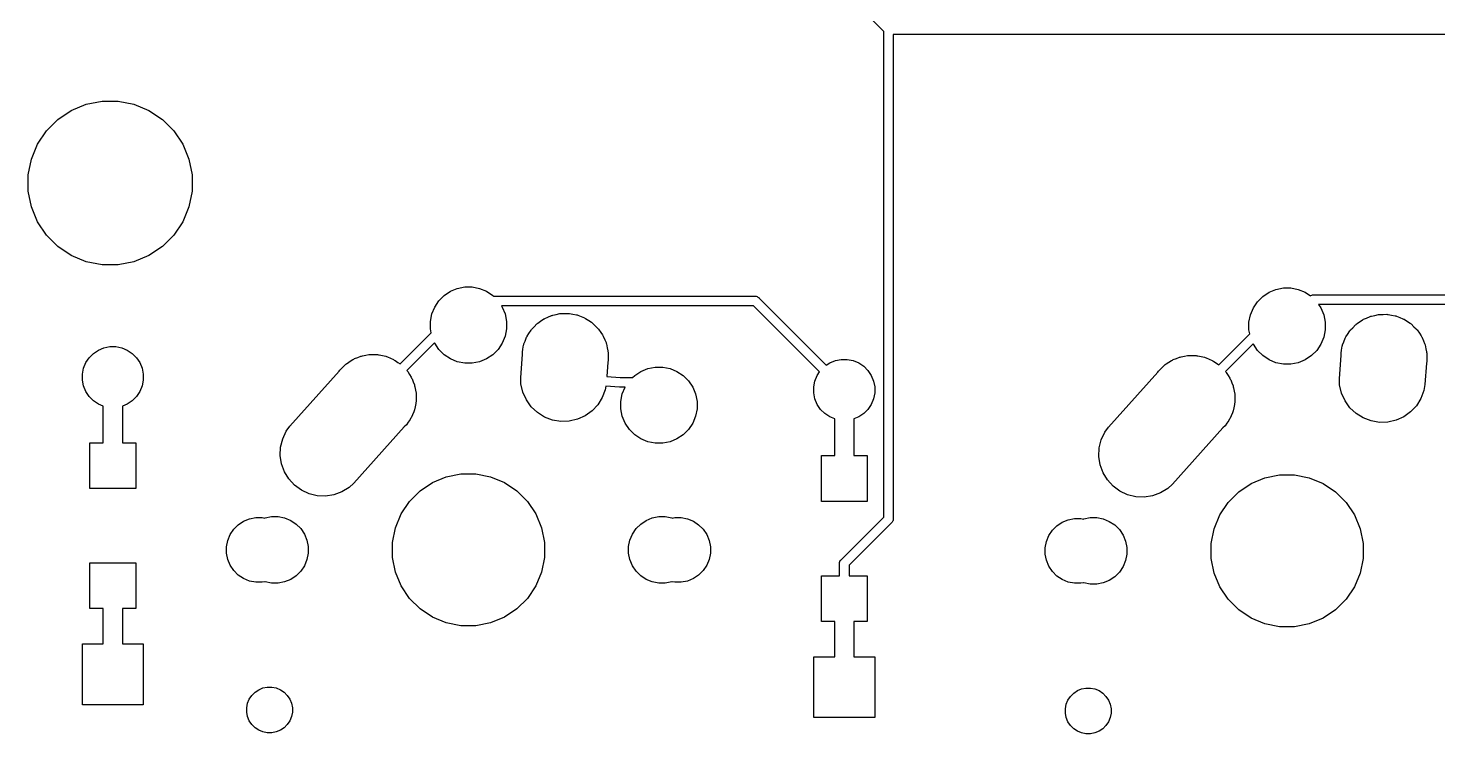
# Model space of a CAD drawing. Extents: x 53 to 306, y -113 to -54.
# Drawn here: x 240.86 to 277.86, y -109.6 to -91.08 of the extents above; entities that cross this region are included whole.
import ezdxf

# ---------------------------------------------------------------- set-up
doc = ezdxf.new("R2010")
doc.units = 0
doc.layers.add('BLACK', color=7, linetype='CONTINUOUS')

msp = doc.modelspace()

# ---------------------------------------------------------------- linework, layer by layer
at = {"layer": 'BLACK', "linetype": 'CONTINUOUS'}
for p, q in [((263.314, -91.1728), (261.79, -89.649)), ((263.314, -103.911), (263.314, -91.1728)), ((281.336, -91.246), (263.564, -91.246)), ((263.564, -91.246), (263.564, -103.957)), ((241.988, -93.2407), (242.379, -93.0786)), ((242.379, -93.0786), (242.794, -92.996)), ((242.794, -92.996), (243.218, -92.996)), ((243.218, -92.996), (243.633, -93.0786)), ((243.633, -93.0786), (244.024, -93.2407)), ((241.336, -93.7755), (241.635, -93.476)), ((241.635, -93.476), (241.988, -93.2407)), ((244.024, -93.2407), (244.377, -93.476)), ((244.377, -93.476), (244.676, -93.7755)), ((241.101, -94.1276), (241.336, -93.7755)), ((244.676, -93.7755), (244.911, -94.1276)), ((240.939, -94.5189), (241.101, -94.1276)), ((244.911, -94.1276), (245.073, -94.5189)), ((240.856, -94.9342), (240.939, -94.5189)), ((245.073, -94.5189), (245.156, -94.9342)), ((240.856, -95.3578), (240.856, -94.9342)), ((245.156, -94.9342), (245.156, -95.3578)), ((240.939, -95.7731), (240.856, -95.3578)), ((245.156, -95.3578), (245.073, -95.7731)), ((241.101, -96.1644), (240.939, -95.7731)), ((245.073, -95.7731), (244.911, -96.1644)), ((241.336, -96.5165), (241.101, -96.1644)), ((244.911, -96.1644), (244.676, -96.5165)), ((241.635, -96.816), (241.336, -96.5165)), ((244.676, -96.5165), (244.377, -96.816)), ((241.988, -97.0513), (241.635, -96.816)), ((244.377, -96.816), (244.024, -97.0513)), ((242.379, -97.2134), (241.988, -97.0513)), ((242.794, -97.296), (242.379, -97.2134)), ((243.218, -97.296), (242.794, -97.296)), ((243.633, -97.2134), (243.218, -97.296)), ((244.024, -97.0513), (243.633, -97.2134)), ((251.775, -98.0982), (251.938, -97.9888)), ((251.938, -97.9888), (252.12, -97.9134)), ((252.12, -97.9134), (252.314, -97.875)), ((252.314, -97.875), (252.51, -97.875)), ((252.51, -97.875), (252.704, -97.9134)), ((252.704, -97.9134), (252.886, -97.9888)), ((252.886, -97.9888), (253.049, -98.0982)), ((273.263, -98.1232), (273.426, -98.0138)), ((273.426, -98.0138), (273.608, -97.9384)), ((273.608, -97.9384), (273.802, -97.9)), ((273.802, -97.9), (273.998, -97.9)), ((273.998, -97.9), (274.192, -97.9384)), ((274.192, -97.9384), (274.374, -98.0138)), ((274.374, -98.0138), (274.516, -98.1086)), ((251.45, -98.5833), (251.526, -98.4013)), ((251.526, -98.4013), (251.635, -98.2375)), ((251.635, -98.2375), (251.775, -98.0982)), ((253.049, -98.0982), (253.069, -98.1177)), ((253.069, -98.1177), (259.937, -98.1177)), ((259.891, -98.3677), (253.276, -98.3677)), ((253.276, -98.3677), (253.298, -98.4013)), ((253.298, -98.4013), (253.374, -98.5833)), ((261.628, -100.105), (259.891, -98.3677)), ((259.937, -98.1177), (259.943, -98.1171)), ((259.943, -98.1171), (259.949, -98.1177)), ((259.949, -98.1177), (259.949, -98.1177)), ((259.949, -98.1177), (259.967, -98.1195)), ((259.967, -98.1195), (259.991, -98.1267)), ((259.991, -98.1267), (260.012, -98.1383)), ((260.012, -98.1383), (260.032, -98.1539)), ((260.032, -98.1539), (260.035, -98.1587)), ((260.035, -98.1587), (261.805, -99.9284)), ((273.014, -98.4263), (273.123, -98.2625)), ((273.123, -98.2625), (273.263, -98.1232)), ((274.516, -98.1086), (274.525, -98.101)), ((274.525, -98.101), (274.547, -98.0894)), ((274.547, -98.0894), (274.57, -98.0822)), ((274.57, -98.0822), (274.588, -98.0804)), ((274.588, -98.0804), (274.595, -98.0798)), ((274.588, -98.0804), (274.588, -98.0804)), ((274.595, -98.0798), (274.601, -98.0804)), ((274.601, -98.0804), (281.009, -98.0804)), ((280.964, -98.3304), (274.722, -98.3304)), ((274.722, -98.3304), (274.786, -98.4263)), ((251.412, -98.7765), (251.45, -98.5833)), ((251.412, -98.9735), (251.412, -98.7765)), ((253.374, -98.5833), (253.412, -98.7765)), ((253.412, -98.7765), (253.412, -98.9735)), ((254.235, -98.8212), (254.305, -98.7744)), ((254.305, -98.7744), (254.389, -98.7145)), ((254.389, -98.7145), (254.406, -98.7068)), ((254.406, -98.7068), (254.419, -98.698)), ((254.419, -98.698), (254.499, -98.6649)), ((254.499, -98.6649), (254.591, -98.6236)), ((254.591, -98.6236), (254.609, -98.6195)), ((254.609, -98.6195), (254.624, -98.6132)), ((254.624, -98.6132), (254.712, -98.5958)), ((254.712, -98.5958), (254.807, -98.5738)), ((254.807, -98.5738), (254.825, -98.5733)), ((254.825, -98.5733), (254.841, -98.57)), ((254.841, -98.57), (254.934, -98.57)), ((254.934, -98.57), (255.028, -98.5671)), ((255.028, -98.5671), (255.045, -98.57)), ((255.045, -98.57), (255.063, -98.57)), ((255.063, -98.57), (255.156, -98.5886)), ((255.156, -98.5886), (255.247, -98.6038)), ((255.247, -98.6038), (255.263, -98.6097)), ((255.263, -98.6097), (255.28, -98.6132)), ((255.28, -98.6132), (255.371, -98.6509)), ((255.371, -98.6509), (255.454, -98.6824)), ((255.454, -98.6824), (255.468, -98.691)), ((255.468, -98.691), (255.485, -98.698)), ((255.485, -98.698), (255.569, -98.7542)), ((255.569, -98.7542), (255.642, -98.7999)), ((272.9, -98.8015), (272.938, -98.6083)), ((272.938, -98.6083), (273.014, -98.4263)), ((274.786, -98.4263), (274.862, -98.6083)), ((274.862, -98.6083), (274.9, -98.8015)), ((275.793, -98.7994), (275.877, -98.7395)), ((275.877, -98.7395), (275.894, -98.7318)), ((275.894, -98.7318), (275.907, -98.723)), ((275.907, -98.723), (275.987, -98.6899)), ((275.987, -98.6899), (276.079, -98.6486)), ((276.079, -98.6486), (276.097, -98.6445)), ((276.097, -98.6445), (276.112, -98.6382)), ((276.112, -98.6382), (276.2, -98.6208)), ((276.2, -98.6208), (276.295, -98.5988)), ((276.295, -98.5988), (276.313, -98.5983)), ((276.313, -98.5983), (276.329, -98.595)), ((276.329, -98.595), (276.422, -98.595)), ((276.422, -98.595), (276.516, -98.5921)), ((276.516, -98.5921), (276.533, -98.595)), ((276.533, -98.595), (276.551, -98.595)), ((276.551, -98.595), (276.644, -98.6136)), ((276.644, -98.6136), (276.735, -98.6288)), ((276.735, -98.6288), (276.751, -98.6347)), ((276.751, -98.6347), (276.768, -98.6382)), ((276.768, -98.6382), (276.859, -98.6759)), ((276.859, -98.6759), (276.942, -98.7074)), ((276.942, -98.7074), (276.956, -98.716)), ((276.956, -98.716), (276.973, -98.723)), ((276.973, -98.723), (277.057, -98.7792)), ((277.057, -98.7792), (277.13, -98.8249)), ((250.617, -99.8931), (251.433, -99.0775)), ((251.433, -99.0775), (251.412, -98.9735)), ((253.412, -98.9735), (253.374, -99.1667)), ((253.955, -99.1621), (254, -99.0952)), ((254, -99.0952), (254.057, -99.0045)), ((254.057, -99.0045), (254.07, -98.9903)), ((254.07, -98.9903), (254.078, -98.9779)), ((254.078, -98.9779), (254.136, -98.9198)), ((254.136, -98.9198), (254.208, -98.8431)), ((254.208, -98.8431), (254.224, -98.832)), ((254.224, -98.832), (254.235, -98.8212)), ((255.642, -98.7999), (255.653, -98.8107)), ((255.653, -98.8107), (255.669, -98.8212)), ((255.669, -98.8212), (255.742, -98.8944)), ((255.742, -98.8944), (255.803, -98.9518)), ((255.803, -98.9518), (255.812, -98.9643)), ((255.812, -98.9643), (255.826, -98.9779)), ((255.826, -98.9779), (255.885, -99.0657)), ((255.885, -99.0657), (255.932, -99.1323)), ((255.932, -99.1323), (255.938, -99.1459)), ((255.938, -99.1459), (255.949, -99.1621)), ((272.105, -99.9181), (272.921, -99.1025)), ((272.9, -98.9985), (272.9, -98.8015)), ((272.921, -99.1025), (272.9, -98.9985)), ((274.9, -98.9985), (274.862, -99.1917)), ((274.9, -98.8015), (274.9, -98.9985)), ((275.443, -99.1871), (275.488, -99.1202)), ((275.488, -99.1202), (275.545, -99.0295)), ((275.545, -99.0295), (275.558, -99.0153)), ((275.558, -99.0153), (275.566, -99.0029)), ((275.566, -99.0029), (275.624, -98.9448)), ((275.624, -98.9448), (275.696, -98.8681)), ((275.696, -98.8681), (275.712, -98.857)), ((275.712, -98.857), (275.723, -98.8462)), ((275.723, -98.8462), (275.793, -98.7994)), ((277.13, -98.8249), (277.141, -98.8357)), ((277.141, -98.8357), (277.157, -98.8462)), ((277.157, -98.8462), (277.23, -98.9194)), ((277.23, -98.9194), (277.291, -98.9768)), ((277.291, -98.9768), (277.3, -98.9893)), ((277.3, -98.9893), (277.314, -99.0029)), ((277.314, -99.0029), (277.373, -99.0907)), ((277.373, -99.0907), (277.42, -99.1573)), ((277.42, -99.1573), (277.426, -99.1709)), ((242.699, -99.531), (242.845, -99.4707)), ((242.845, -99.4707), (242.999, -99.44)), ((242.999, -99.44), (243.157, -99.44)), ((243.157, -99.44), (243.311, -99.4707)), ((243.311, -99.4707), (243.457, -99.531)), ((251.523, -99.3411), (250.794, -100.07)), ((251.526, -99.3487), (251.523, -99.3411)), ((251.635, -99.5125), (251.526, -99.3487)), ((251.775, -99.6518), (251.635, -99.5125)), ((253.189, -99.5125), (253.049, -99.6518)), ((253.298, -99.3487), (253.189, -99.5125)), ((253.374, -99.1667), (253.298, -99.3487)), ((253.827, -99.5842), (253.842, -99.507)), ((253.842, -99.507), (253.86, -99.3995)), ((253.86, -99.3995), (253.867, -99.381)), ((253.867, -99.381), (253.87, -99.3668)), ((253.87, -99.3668), (253.901, -99.2936)), ((253.901, -99.2936), (253.939, -99.1923)), ((253.939, -99.1923), (253.949, -99.1756)), ((253.949, -99.1756), (253.955, -99.1621)), ((255.949, -99.1621), (255.99, -99.2613)), ((255.99, -99.2613), (256.023, -99.3344)), ((256.023, -99.3344), (256.026, -99.3486)), ((256.026, -99.3486), (256.034, -99.3668)), ((256.034, -99.3668), (256.055, -99.4732)), ((256.055, -99.4732), (256.073, -99.5503)), ((273.011, -99.3661), (272.282, -100.095)), ((273.014, -99.3737), (273.011, -99.3661)), ((273.123, -99.5375), (273.014, -99.3737)), ((274.786, -99.3737), (274.677, -99.5375)), ((274.862, -99.1917), (274.786, -99.3737)), ((275.33, -99.532), (275.348, -99.4245)), ((275.348, -99.4245), (275.355, -99.406)), ((275.355, -99.406), (275.358, -99.3918)), ((275.358, -99.3918), (275.389, -99.3186)), ((275.389, -99.3186), (275.427, -99.2173)), ((275.427, -99.2173), (275.437, -99.2006)), ((275.437, -99.2006), (275.443, -99.1871)), ((277.426, -99.1709), (277.437, -99.1871)), ((277.437, -99.1871), (277.478, -99.2863)), ((277.478, -99.2863), (277.511, -99.3594)), ((277.511, -99.3594), (277.514, -99.3736)), ((277.514, -99.3736), (277.522, -99.3918)), ((277.522, -99.3918), (277.543, -99.4983)), ((277.543, -99.4983), (277.561, -99.5754)), ((242.309, -100.007), (242.369, -99.8611)), ((242.369, -99.8611), (242.457, -99.73)), ((242.457, -99.73), (242.568, -99.6186)), ((242.568, -99.6186), (242.699, -99.531)), ((243.457, -99.531), (243.588, -99.6186)), ((243.588, -99.6186), (243.699, -99.73)), ((243.699, -99.73), (243.787, -99.8611)), ((243.787, -99.8611), (243.847, -100.007)), ((249.195, -99.9012), (249.216, -99.8873)), ((249.216, -99.8873), (249.234, -99.8704)), ((249.234, -99.8704), (249.308, -99.8257)), ((249.308, -99.8257), (249.379, -99.778)), ((249.379, -99.778), (249.402, -99.7685)), ((249.402, -99.7685), (249.424, -99.7555)), ((249.424, -99.7555), (249.505, -99.7261)), ((249.505, -99.7261), (249.584, -99.6932)), ((249.584, -99.6932), (249.608, -99.6884)), ((249.608, -99.6884), (249.632, -99.6798)), ((249.632, -99.6798), (249.717, -99.6667)), ((249.717, -99.6667), (249.801, -99.65)), ((249.801, -99.65), (249.826, -99.65)), ((249.826, -99.65), (249.851, -99.6462)), ((249.851, -99.6462), (249.937, -99.65)), ((249.937, -99.65), (250.023, -99.65)), ((250.023, -99.65), (250.047, -99.6549)), ((250.047, -99.6549), (250.072, -99.656)), ((250.072, -99.656), (250.156, -99.6765)), ((250.156, -99.6765), (250.24, -99.6932)), ((250.24, -99.6932), (250.263, -99.7028)), ((250.263, -99.7028), (250.287, -99.7087)), ((250.287, -99.7087), (250.365, -99.7451)), ((250.365, -99.7451), (250.445, -99.778)), ((250.445, -99.778), (250.466, -99.7919)), ((250.466, -99.7919), (250.488, -99.8025)), ((250.488, -99.8025), (250.558, -99.8534)), ((250.558, -99.8534), (250.617, -99.8931)), ((251.938, -99.7612), (251.775, -99.6518)), ((252.12, -99.8366), (251.938, -99.7612)), ((252.314, -99.875), (252.12, -99.8366)), ((252.51, -99.875), (252.314, -99.875)), ((252.704, -99.8366), (252.51, -99.875)), ((252.886, -99.7612), (252.704, -99.8366)), ((253.049, -99.6518), (252.886, -99.7612)), ((253.786, -100.254), (253.827, -99.65)), ((253.827, -99.65), (253.827, -99.5842)), ((256.069, -99.8471), (256.043, -100.227)), ((256.077, -99.8058), (256.069, -99.8471)), ((256.073, -99.5503), (256.073, -99.5647)), ((256.073, -99.5647), (256.077, -99.5842)), ((256.077, -99.5842), (256.077, -99.6933)), ((256.077, -99.6933), (256.078, -99.7163)), ((256.078, -99.7163), (256.077, -99.7265)), ((256.077, -99.7265), (256.077, -99.8058)), ((261.805, -99.9284), (261.897, -99.867)), ((261.897, -99.867), (262.043, -99.8067)), ((262.043, -99.8067), (262.197, -99.776)), ((262.197, -99.776), (262.355, -99.776)), ((262.355, -99.776), (262.509, -99.8067)), ((262.509, -99.8067), (262.655, -99.867)), ((262.655, -99.867), (262.786, -99.9546)), ((270.704, -99.9123), (270.722, -99.8954)), ((270.722, -99.8954), (270.796, -99.8507)), ((270.796, -99.8507), (270.867, -99.803)), ((270.867, -99.803), (270.89, -99.7935)), ((270.89, -99.7935), (270.912, -99.7805)), ((270.912, -99.7805), (270.993, -99.7511)), ((270.993, -99.7511), (271.072, -99.7182)), ((271.072, -99.7182), (271.096, -99.7134)), ((271.096, -99.7134), (271.12, -99.7048)), ((271.12, -99.7048), (271.205, -99.6917)), ((271.205, -99.6917), (271.289, -99.675)), ((271.289, -99.675), (271.314, -99.675)), ((271.314, -99.675), (271.339, -99.6712)), ((271.339, -99.6712), (271.425, -99.675)), ((271.425, -99.675), (271.511, -99.675)), ((271.511, -99.675), (271.535, -99.6799)), ((271.535, -99.6799), (271.56, -99.681)), ((271.56, -99.681), (271.644, -99.7015)), ((271.644, -99.7015), (271.728, -99.7182)), ((271.728, -99.7182), (271.751, -99.7278)), ((271.751, -99.7278), (271.775, -99.7337)), ((271.775, -99.7337), (271.853, -99.7701)), ((271.853, -99.7701), (271.933, -99.803)), ((271.933, -99.803), (271.954, -99.8169)), ((271.954, -99.8169), (271.976, -99.8275)), ((271.976, -99.8275), (272.046, -99.8784)), ((272.046, -99.8784), (272.105, -99.9181)), ((273.263, -99.6768), (273.123, -99.5375)), ((273.426, -99.7862), (273.263, -99.6768)), ((273.608, -99.8616), (273.426, -99.7862)), ((273.802, -99.9), (273.608, -99.8616)), ((273.998, -99.9), (273.802, -99.9)), ((274.192, -99.8616), (273.998, -99.9)), ((274.374, -99.7862), (274.192, -99.8616)), ((274.537, -99.6768), (274.374, -99.7862)), ((274.677, -99.5375), (274.537, -99.6768)), ((275.274, -100.279), (275.315, -99.675)), ((275.315, -99.6092), (275.33, -99.532)), ((275.315, -99.675), (275.315, -99.6092)), ((277.557, -99.8721), (277.519, -100.432)), ((277.565, -99.8308), (277.557, -99.8721)), ((277.561, -99.5754), (277.561, -99.5897)), ((277.561, -99.5897), (277.565, -99.6092)), ((277.565, -99.6092), (277.565, -99.7183)), ((277.565, -99.7183), (277.566, -99.7413)), ((277.566, -99.7413), (277.565, -99.7515)), ((277.565, -99.7515), (277.565, -99.8308)), ((242.278, -100.161), (242.309, -100.007)), ((242.278, -100.319), (242.278, -100.161)), ((243.847, -100.007), (243.878, -100.161)), ((243.878, -100.161), (243.878, -100.319)), ((247.728, -101.525), (249.021, -100.083)), ((249.021, -100.083), (249.038, -100.058)), ((249.038, -100.058), (249.095, -100.001)), ((249.095, -100.001), (249.112, -99.9825)), ((249.112, -99.9825), (249.134, -99.9618)), ((249.134, -99.9618), (249.195, -99.9012)), ((250.794, -100.07), (250.8, -100.079)), ((250.8, -100.079), (250.817, -100.097)), ((250.817, -100.097), (250.861, -100.171)), ((250.861, -100.171), (250.909, -100.242)), ((250.909, -100.242), (250.919, -100.265)), ((250.919, -100.265), (250.931, -100.287)), ((253.791, -100.42), (253.786, -100.254)), ((256.043, -100.227), (256.39, -100.25)), ((256.39, -100.25), (256.722, -100.25)), ((256.722, -100.25), (256.775, -100.198)), ((256.775, -100.198), (256.938, -100.089)), ((256.938, -100.089), (257.12, -100.013)), ((257.12, -100.013), (257.314, -99.975)), ((257.314, -99.975), (257.51, -99.975)), ((257.51, -99.975), (257.704, -100.013)), ((257.704, -100.013), (257.886, -100.089)), ((257.886, -100.089), (258.049, -100.198)), ((258.049, -100.198), (258.189, -100.338)), ((261.507, -100.343), (261.567, -100.197)), ((261.567, -100.197), (261.628, -100.105)), ((262.786, -99.9546), (262.897, -100.066)), ((262.897, -100.066), (262.985, -100.197)), ((262.985, -100.197), (263.045, -100.343)), ((269.216, -101.55), (270.509, -100.108)), ((270.509, -100.108), (270.526, -100.083)), ((270.526, -100.083), (270.583, -100.026)), ((270.583, -100.026), (270.6, -100.008)), ((270.6, -100.008), (270.622, -99.9868)), ((270.622, -99.9868), (270.683, -99.9262)), ((270.683, -99.9262), (270.704, -99.9123)), ((272.282, -100.095), (272.288, -100.104)), ((272.288, -100.104), (272.305, -100.122)), ((272.305, -100.122), (272.349, -100.196)), ((272.349, -100.196), (272.397, -100.267)), ((272.397, -100.267), (272.407, -100.29)), ((242.309, -100.473), (242.278, -100.319)), ((242.369, -100.619), (242.309, -100.473)), ((242.457, -100.75), (242.369, -100.619)), ((243.787, -100.619), (243.699, -100.75)), ((243.847, -100.473), (243.787, -100.619)), ((243.878, -100.319), (243.847, -100.473)), ((250.931, -100.287), (250.961, -100.367)), ((250.961, -100.367), (250.994, -100.447)), ((250.994, -100.447), (250.999, -100.471)), ((250.999, -100.471), (251.007, -100.495)), ((251.007, -100.495), (251.02, -100.58)), ((251.02, -100.58), (251.037, -100.664)), ((253.841, -100.636), (253.791, -100.42)), ((253.932, -100.838), (253.841, -100.636)), ((256.003, -100.57), (255.925, -100.778)), ((256.019, -100.476), (256.003, -100.57)), ((256.375, -100.5), (256.019, -100.476)), ((256.379, -100.5), (256.375, -100.5)), ((256.381, -100.5), (256.379, -100.5)), ((256.383, -100.501), (256.381, -100.5)), ((256.387, -100.5), (256.383, -100.501)), ((256.526, -100.5), (256.387, -100.5)), ((256.45, -100.683), (256.526, -100.501)), ((256.526, -100.501), (256.526, -100.5)), ((258.189, -100.338), (258.298, -100.501)), ((258.298, -100.501), (258.374, -100.683)), ((261.476, -100.497), (261.507, -100.343)), ((261.476, -100.655), (261.476, -100.497)), ((263.045, -100.343), (263.076, -100.497)), ((263.076, -100.497), (263.076, -100.655)), ((272.407, -100.29), (272.419, -100.312)), ((272.419, -100.312), (272.449, -100.392)), ((272.449, -100.392), (272.482, -100.472)), ((272.482, -100.472), (272.487, -100.496)), ((272.487, -100.496), (272.495, -100.52)), ((272.495, -100.52), (272.508, -100.605)), ((272.508, -100.605), (272.525, -100.689)), ((275.279, -100.445), (275.274, -100.279)), ((275.329, -100.661), (275.279, -100.445)), ((277.491, -100.595), (277.413, -100.803)), ((277.519, -100.432), (277.491, -100.595)), ((242.568, -100.861), (242.457, -100.75)), ((242.699, -100.949), (242.568, -100.861)), ((242.828, -101.002), (242.699, -100.949)), ((242.828, -101.965), (242.828, -101.002)), ((243.457, -100.949), (243.328, -101.002)), ((243.328, -101.002), (243.328, -101.965)), ((243.588, -100.861), (243.457, -100.949)), ((243.699, -100.75), (243.588, -100.861)), ((251.031, -100.935), (251.011, -101.019)), ((251.032, -100.91), (251.031, -100.935)), ((251.037, -100.886), (251.032, -100.91)), ((251.037, -100.664), (251.037, -100.689)), ((251.037, -100.689), (251.041, -100.714)), ((251.041, -100.714), (251.037, -100.8)), ((251.037, -100.8), (251.037, -100.886)), ((254.06, -101.018), (253.932, -100.838)), ((255.807, -100.966), (255.655, -101.127)), ((255.925, -100.778), (255.807, -100.966)), ((256.412, -100.877), (256.45, -100.683)), ((256.412, -101.073), (256.412, -100.877)), ((258.374, -100.683), (258.412, -100.877)), ((258.412, -100.877), (258.412, -101.073)), ((261.507, -100.809), (261.476, -100.655)), ((261.567, -100.955), (261.507, -100.809)), ((261.655, -101.086), (261.567, -100.955)), ((262.985, -100.955), (262.897, -101.086)), ((263.045, -100.809), (262.985, -100.955)), ((263.076, -100.655), (263.045, -100.809)), ((272.519, -100.96), (272.499, -101.044)), ((272.52, -100.935), (272.519, -100.96)), ((272.525, -100.911), (272.52, -100.935)), ((272.525, -100.689), (272.525, -100.714)), ((272.525, -100.714), (272.529, -100.739)), ((272.529, -100.739), (272.525, -100.825)), ((272.525, -100.825), (272.525, -100.911)), ((275.42, -100.863), (275.329, -100.661)), ((275.548, -101.043), (275.42, -100.863)), ((277.295, -100.991), (277.143, -101.152)), ((277.413, -100.803), (277.295, -100.991)), ((250.885, -101.351), (250.834, -101.42)), ((250.895, -101.329), (250.885, -101.351)), ((250.909, -101.308), (250.895, -101.329)), ((250.942, -101.228), (250.909, -101.308)), ((250.978, -101.15), (250.942, -101.228)), ((250.984, -101.126), (250.978, -101.15)), ((250.994, -101.103), (250.984, -101.126)), ((251.011, -101.019), (250.994, -101.103)), ((254.221, -101.17), (254.06, -101.018)), ((254.409, -101.288), (254.221, -101.17)), ((254.617, -101.366), (254.409, -101.288)), ((254.835, -101.403), (254.617, -101.366)), ((255.273, -101.346), (255.057, -101.396)), ((255.475, -101.255), (255.273, -101.346)), ((255.655, -101.127), (255.475, -101.255)), ((256.45, -101.267), (256.412, -101.073)), ((256.526, -101.449), (256.45, -101.267)), ((258.374, -101.267), (258.298, -101.449)), ((258.412, -101.073), (258.374, -101.267)), ((261.766, -101.197), (261.655, -101.086)), ((261.897, -101.285), (261.766, -101.197)), ((262.026, -101.338), (261.897, -101.285)), ((262.026, -102.301), (262.026, -101.338)), ((262.655, -101.285), (262.526, -101.338)), ((262.526, -101.338), (262.526, -102.301)), ((262.786, -101.197), (262.655, -101.285)), ((262.897, -101.086), (262.786, -101.197)), ((272.373, -101.376), (272.322, -101.445)), ((272.383, -101.354), (272.373, -101.376)), ((272.397, -101.333), (272.383, -101.354)), ((272.43, -101.253), (272.397, -101.333)), ((272.466, -101.175), (272.43, -101.253)), ((272.472, -101.151), (272.466, -101.175)), ((272.482, -101.128), (272.472, -101.151)), ((272.499, -101.044), (272.482, -101.128)), ((275.709, -101.195), (275.548, -101.043)), ((275.897, -101.313), (275.709, -101.195)), ((276.105, -101.391), (275.897, -101.313)), ((276.761, -101.371), (276.545, -101.421)), ((276.963, -101.28), (276.761, -101.371)), ((277.143, -101.152), (276.963, -101.28)), ((247.536, -101.86), (247.629, -101.659)), ((247.629, -101.659), (247.728, -101.525)), ((250.729, -101.549), (249.402, -103.027)), ((250.786, -101.492), (250.729, -101.549)), ((250.834, -101.42), (250.786, -101.492)), ((255.057, -101.396), (254.835, -101.403)), ((256.635, -101.612), (256.526, -101.449)), ((256.775, -101.752), (256.635, -101.612)), ((258.189, -101.612), (258.049, -101.752)), ((258.298, -101.449), (258.189, -101.612)), ((269.024, -101.885), (269.117, -101.684)), ((269.117, -101.684), (269.216, -101.55)), ((272.217, -101.574), (270.89, -103.052)), ((272.274, -101.517), (272.217, -101.574)), ((272.322, -101.445), (272.274, -101.517)), ((276.323, -101.428), (276.105, -101.391)), ((276.545, -101.421), (276.323, -101.428)), ((242.478, -103.165), (242.478, -101.965)), ((242.478, -101.965), (242.828, -101.965)), ((243.328, -101.965), (243.678, -101.965)), ((243.678, -101.965), (243.678, -103.165)), ((247.473, -102.296), (247.483, -102.075)), ((247.483, -102.075), (247.536, -101.86)), ((256.938, -101.861), (256.775, -101.752)), ((257.12, -101.937), (256.938, -101.861)), ((257.314, -101.975), (257.12, -101.937)), ((257.51, -101.975), (257.314, -101.975)), ((257.704, -101.937), (257.51, -101.975)), ((257.886, -101.861), (257.704, -101.937)), ((258.049, -101.752), (257.886, -101.861)), ((268.961, -102.321), (268.971, -102.1)), ((268.971, -102.1), (269.024, -101.885)), ((247.507, -102.515), (247.473, -102.296)), ((261.676, -103.501), (261.676, -102.301)), ((261.676, -102.301), (262.026, -102.301)), ((262.526, -102.301), (262.876, -102.301)), ((262.876, -102.301), (262.876, -103.501)), ((268.995, -102.54), (268.961, -102.321)), ((247.583, -102.723), (247.507, -102.515)), ((247.697, -102.913), (247.583, -102.723)), ((251.468, -103.008), (251.83, -102.858)), ((251.83, -102.858), (252.216, -102.781)), ((252.216, -102.781), (252.608, -102.781)), ((252.608, -102.781), (252.994, -102.858)), ((252.994, -102.858), (253.356, -103.008)), ((269.071, -102.748), (268.995, -102.54)), ((269.185, -102.938), (269.071, -102.748)), ((273.318, -102.883), (273.704, -102.806)), ((273.704, -102.806), (274.096, -102.806)), ((274.096, -102.806), (274.482, -102.883)), ((243.678, -103.165), (242.478, -103.165)), ((247.847, -103.076), (247.697, -102.913)), ((248.026, -103.208), (247.847, -103.076)), ((248.227, -103.301), (248.026, -103.208)), ((249.28, -103.14), (249.09, -103.254)), ((249.402, -103.027), (249.28, -103.14)), ((250.863, -103.504), (251.141, -103.226)), ((251.141, -103.226), (251.468, -103.008)), ((253.356, -103.008), (253.683, -103.226)), ((253.683, -103.226), (253.961, -103.504)), ((269.335, -103.101), (269.185, -102.938)), ((269.514, -103.233), (269.335, -103.101)), ((270.768, -103.165), (270.578, -103.279)), ((270.89, -103.052), (270.768, -103.165)), ((272.629, -103.251), (272.956, -103.033)), ((272.956, -103.033), (273.318, -102.883)), ((274.482, -102.883), (274.844, -103.033)), ((274.844, -103.033), (275.171, -103.251)), ((248.442, -103.354), (248.227, -103.301)), ((248.663, -103.364), (248.442, -103.354)), ((248.882, -103.33), (248.663, -103.364)), ((249.09, -103.254), (248.882, -103.33)), ((250.645, -103.831), (250.863, -103.504)), ((253.961, -103.504), (254.179, -103.831)), ((262.876, -103.501), (261.676, -103.501)), ((269.715, -103.326), (269.514, -103.233)), ((269.93, -103.379), (269.715, -103.326)), ((270.151, -103.389), (269.93, -103.379)), ((270.37, -103.355), (270.151, -103.389)), ((270.578, -103.279), (270.37, -103.355)), ((272.133, -103.856), (272.351, -103.529)), ((272.351, -103.529), (272.629, -103.251)), ((275.171, -103.251), (275.449, -103.529)), ((275.449, -103.529), (275.667, -103.856)), ((246.509, -104.022), (246.664, -103.958)), ((246.664, -103.958), (246.828, -103.925)), ((246.828, -103.925), (246.996, -103.925)), ((246.996, -103.925), (247.065, -103.939)), ((247.065, -103.939), (247.077, -103.934)), ((247.077, -103.934), (247.246, -103.9)), ((247.246, -103.9), (247.418, -103.9)), ((247.418, -103.9), (247.587, -103.934)), ((247.587, -103.934), (247.746, -104)), ((250.495, -104.193), (250.645, -103.831)), ((254.179, -103.831), (254.329, -104.193)), ((257.078, -104), (257.237, -103.934)), ((257.237, -103.934), (257.406, -103.9)), ((257.406, -103.9), (257.578, -103.9)), ((257.578, -103.9), (257.747, -103.934)), ((257.747, -103.934), (257.759, -103.939)), ((257.759, -103.939), (257.828, -103.925)), ((257.828, -103.925), (257.996, -103.925)), ((257.996, -103.925), (258.16, -103.958)), ((258.16, -103.958), (258.315, -104.022)), ((262.192, -105.033), (263.314, -103.911)), ((263.564, -103.969), (263.562, -103.988)), ((263.564, -103.957), (263.564, -103.963)), ((263.564, -103.963), (263.564, -103.969)), ((263.564, -103.969), (263.564, -103.969)), ((268.152, -103.983), (268.316, -103.95)), ((268.316, -103.95), (268.484, -103.95)), ((268.484, -103.95), (268.553, -103.964)), ((268.553, -103.964), (268.565, -103.959)), ((268.565, -103.959), (268.734, -103.925)), ((268.734, -103.925), (268.906, -103.925)), ((268.906, -103.925), (269.075, -103.959)), ((269.075, -103.959), (269.234, -104.025)), ((271.983, -104.218), (272.133, -103.856)), ((275.667, -103.856), (275.817, -104.218)), ((246.159, -104.372), (246.252, -104.233)), ((246.252, -104.233), (246.37, -104.115)), ((246.37, -104.115), (246.509, -104.022)), ((247.746, -104), (247.89, -104.095)), ((247.89, -104.095), (248.012, -104.217)), ((248.012, -104.217), (248.107, -104.361)), ((250.418, -104.579), (250.495, -104.193)), ((254.329, -104.193), (254.406, -104.579)), ((256.717, -104.361), (256.812, -104.217)), ((256.812, -104.217), (256.934, -104.095)), ((256.934, -104.095), (257.078, -104)), ((258.315, -104.022), (258.454, -104.115)), ((258.454, -104.115), (258.572, -104.233)), ((258.572, -104.233), (258.665, -104.372)), ((263.523, -104.056), (262.401, -105.177)), ((263.528, -104.052), (263.523, -104.056)), ((263.531, -104.047), (263.528, -104.052)), ((263.543, -104.033), (263.531, -104.047)), ((263.531, -104.047), (263.531, -104.047)), ((263.555, -104.011), (263.543, -104.033)), ((263.558, -104), (263.555, -104.011)), ((263.562, -103.988), (263.558, -104)), ((267.647, -104.397), (267.74, -104.258)), ((267.74, -104.258), (267.858, -104.14)), ((267.858, -104.14), (267.997, -104.047)), ((267.997, -104.047), (268.152, -103.983)), ((269.234, -104.025), (269.378, -104.12)), ((269.378, -104.12), (269.5, -104.242)), ((269.5, -104.242), (269.595, -104.386)), ((271.906, -104.604), (271.983, -104.218)), ((275.817, -104.218), (275.894, -104.604)), ((246.062, -104.691), (246.095, -104.527)), ((246.062, -104.859), (246.062, -104.691)), ((246.095, -104.527), (246.159, -104.372)), ((248.107, -104.361), (248.173, -104.52)), ((248.173, -104.52), (248.207, -104.689)), ((248.207, -104.689), (248.207, -104.861)), ((250.418, -104.971), (250.418, -104.579)), ((254.406, -104.579), (254.406, -104.971)), ((256.617, -104.689), (256.651, -104.52)), ((256.617, -104.861), (256.617, -104.689)), ((256.651, -104.52), (256.717, -104.361)), ((258.665, -104.372), (258.729, -104.527)), ((258.729, -104.527), (258.762, -104.691)), ((258.762, -104.691), (258.762, -104.859)), ((267.55, -104.716), (267.583, -104.552)), ((267.583, -104.552), (267.647, -104.397)), ((269.595, -104.386), (269.661, -104.545)), ((269.661, -104.545), (269.695, -104.714)), ((271.906, -104.996), (271.906, -104.604)), ((275.894, -104.604), (275.894, -104.996)), ((246.095, -105.023), (246.062, -104.859)), ((246.159, -105.178), (246.095, -105.023)), ((248.173, -105.03), (248.107, -105.189)), ((248.207, -104.861), (248.173, -105.03)), ((250.495, -105.357), (250.418, -104.971)), ((254.406, -104.971), (254.329, -105.357)), ((256.651, -105.03), (256.617, -104.861)), ((256.717, -105.189), (256.651, -105.03)), ((258.729, -105.023), (258.665, -105.178)), ((258.762, -104.859), (258.729, -105.023)), ((262.153, -105.101), (262.16, -105.078)), ((262.16, -105.078), (262.172, -105.056)), ((262.172, -105.056), (262.183, -105.042)), ((262.183, -105.042), (262.187, -105.037)), ((262.183, -105.042), (262.183, -105.042)), ((262.187, -105.037), (262.192, -105.033)), ((267.55, -104.884), (267.55, -104.716)), ((267.583, -105.048), (267.55, -104.884)), ((267.647, -105.203), (267.583, -105.048)), ((269.661, -105.055), (269.595, -105.214)), ((269.695, -104.886), (269.661, -105.055)), ((269.695, -104.714), (269.695, -104.886)), ((271.983, -105.382), (271.906, -104.996)), ((275.894, -104.996), (275.817, -105.382)), ((242.478, -106.315), (242.478, -105.115)), ((242.478, -105.115), (243.678, -105.115)), ((243.678, -105.115), (243.678, -106.315)), ((246.252, -105.317), (246.159, -105.178)), ((246.37, -105.435), (246.252, -105.317)), ((246.509, -105.528), (246.37, -105.435)), ((248.012, -105.333), (247.89, -105.455)), ((248.107, -105.189), (248.012, -105.333)), ((250.645, -105.719), (250.495, -105.357)), ((254.329, -105.357), (254.179, -105.719)), ((256.812, -105.333), (256.717, -105.189)), ((256.934, -105.455), (256.812, -105.333)), ((258.454, -105.435), (258.315, -105.528)), ((258.572, -105.317), (258.454, -105.435)), ((258.665, -105.178), (258.572, -105.317)), ((262.15, -105.126), (262.153, -105.101)), ((262.151, -105.132), (262.15, -105.126)), ((262.151, -105.451), (262.151, -105.132)), ((262.401, -105.177), (262.401, -105.451)), ((267.74, -105.342), (267.647, -105.203)), ((267.858, -105.46), (267.74, -105.342)), ((269.5, -105.358), (269.378, -105.48)), ((269.595, -105.214), (269.5, -105.358)), ((272.133, -105.744), (271.983, -105.382)), ((275.817, -105.382), (275.667, -105.744)), ((246.664, -105.592), (246.509, -105.528)), ((246.828, -105.625), (246.664, -105.592)), ((246.996, -105.625), (246.828, -105.625)), ((247.065, -105.611), (246.996, -105.625)), ((247.077, -105.616), (247.065, -105.611)), ((247.246, -105.65), (247.077, -105.616)), ((247.418, -105.65), (247.246, -105.65)), ((247.587, -105.616), (247.418, -105.65)), ((247.746, -105.55), (247.587, -105.616)), ((247.89, -105.455), (247.746, -105.55)), ((250.863, -106.046), (250.645, -105.719)), ((254.179, -105.719), (253.961, -106.046)), ((257.078, -105.55), (256.934, -105.455)), ((257.237, -105.616), (257.078, -105.55)), ((257.406, -105.65), (257.237, -105.616)), ((257.578, -105.65), (257.406, -105.65)), ((257.747, -105.616), (257.578, -105.65)), ((257.759, -105.611), (257.747, -105.616)), ((257.828, -105.625), (257.759, -105.611)), ((257.996, -105.625), (257.828, -105.625)), ((258.16, -105.592), (257.996, -105.625)), ((258.315, -105.528), (258.16, -105.592)), ((261.676, -106.651), (261.676, -105.451)), ((261.676, -105.451), (262.151, -105.451)), ((262.401, -105.451), (262.876, -105.451)), ((262.876, -105.451), (262.876, -106.651)), ((267.997, -105.553), (267.858, -105.46)), ((268.152, -105.617), (267.997, -105.553)), ((268.316, -105.65), (268.152, -105.617)), ((268.484, -105.65), (268.316, -105.65)), ((268.553, -105.636), (268.484, -105.65)), ((268.565, -105.641), (268.553, -105.636)), ((268.734, -105.675), (268.565, -105.641)), ((268.906, -105.675), (268.734, -105.675)), ((269.075, -105.641), (268.906, -105.675)), ((269.234, -105.575), (269.075, -105.641)), ((269.378, -105.48), (269.234, -105.575)), ((272.351, -106.071), (272.133, -105.744)), ((275.667, -105.744), (275.449, -106.071)), ((251.141, -106.324), (250.863, -106.046)), ((253.961, -106.046), (253.683, -106.324)), ((272.629, -106.349), (272.351, -106.071)), ((275.449, -106.071), (275.171, -106.349)), ((242.828, -106.315), (242.478, -106.315)), ((242.828, -107.24), (242.828, -106.315)), ((243.678, -106.315), (243.328, -106.315)), ((243.328, -106.315), (243.328, -107.24)), ((251.468, -106.542), (251.141, -106.324)), ((251.83, -106.692), (251.468, -106.542)), ((253.356, -106.542), (252.994, -106.692)), ((253.683, -106.324), (253.356, -106.542)), ((272.956, -106.567), (272.629, -106.349)), ((275.171, -106.349), (274.844, -106.567)), ((252.216, -106.769), (251.83, -106.692)), ((252.608, -106.769), (252.216, -106.769)), ((252.994, -106.692), (252.608, -106.769)), ((262.026, -106.651), (261.676, -106.651)), ((262.026, -107.576), (262.026, -106.651)), ((262.876, -106.651), (262.526, -106.651)), ((262.526, -106.651), (262.526, -107.576)), ((273.318, -106.717), (272.956, -106.567)), ((273.704, -106.794), (273.318, -106.717)), ((274.096, -106.794), (273.704, -106.794)), ((274.482, -106.717), (274.096, -106.794)), ((274.844, -106.567), (274.482, -106.717)), ((242.278, -108.84), (242.278, -107.24)), ((242.278, -107.24), (242.828, -107.24)), ((243.328, -107.24), (243.878, -107.24)), ((243.878, -107.24), (243.878, -108.84)), ((261.476, -109.176), (261.476, -107.576)), ((261.476, -107.576), (262.026, -107.576)), ((262.526, -107.576), (263.076, -107.576)), ((263.076, -107.576), (263.076, -109.176)), ((246.908, -108.443), (247.017, -108.398)), ((247.017, -108.398), (247.133, -108.375)), ((247.133, -108.375), (247.251, -108.375)), ((247.251, -108.375), (247.367, -108.398)), ((247.367, -108.398), (247.476, -108.443)), ((268.505, -108.423), (268.621, -108.4)), ((268.621, -108.4), (268.739, -108.4)), ((268.739, -108.4), (268.855, -108.423)), ((246.615, -108.8), (246.66, -108.691)), ((246.66, -108.691), (246.726, -108.593)), ((246.726, -108.593), (246.81, -108.509)), ((246.81, -108.509), (246.908, -108.443)), ((247.476, -108.443), (247.574, -108.509)), ((247.574, -108.509), (247.658, -108.593)), ((247.658, -108.593), (247.724, -108.691)), ((247.724, -108.691), (247.769, -108.8)), ((268.103, -108.825), (268.148, -108.716)), ((268.148, -108.716), (268.214, -108.618)), ((268.214, -108.618), (268.298, -108.534)), ((268.298, -108.534), (268.396, -108.468)), ((268.396, -108.468), (268.505, -108.423)), ((268.855, -108.423), (268.964, -108.468)), ((268.964, -108.468), (269.062, -108.534)), ((269.062, -108.534), (269.146, -108.618)), ((269.146, -108.618), (269.212, -108.716)), ((269.212, -108.716), (269.257, -108.825)), ((243.878, -108.84), (242.278, -108.84)), ((246.592, -108.916), (246.615, -108.8)), ((246.592, -109.034), (246.592, -108.916)), ((246.615, -109.15), (246.592, -109.034)), ((246.66, -109.259), (246.615, -109.15)), ((247.769, -109.15), (247.724, -109.259)), ((247.769, -108.8), (247.792, -108.916)), ((247.792, -109.034), (247.769, -109.15)), ((247.792, -108.916), (247.792, -109.034)), ((268.08, -108.941), (268.103, -108.825)), ((268.08, -109.059), (268.08, -108.941)), ((268.103, -109.175), (268.08, -109.059)), ((269.257, -108.825), (269.28, -108.941)), ((269.28, -109.059), (269.257, -109.175)), ((269.28, -108.941), (269.28, -109.059)), ((246.726, -109.357), (246.66, -109.259)), ((246.81, -109.441), (246.726, -109.357)), ((246.908, -109.507), (246.81, -109.441)), ((247.017, -109.552), (246.908, -109.507)), ((247.476, -109.507), (247.367, -109.552)), ((247.574, -109.441), (247.476, -109.507)), ((247.658, -109.357), (247.574, -109.441)), ((247.724, -109.259), (247.658, -109.357)), ((263.076, -109.176), (261.476, -109.176)), ((268.148, -109.284), (268.103, -109.175)), ((268.214, -109.382), (268.148, -109.284)), ((268.298, -109.466), (268.214, -109.382)), ((268.396, -109.532), (268.298, -109.466)), ((269.062, -109.466), (268.964, -109.532)), ((269.146, -109.382), (269.062, -109.466)), ((269.212, -109.284), (269.146, -109.382)), ((269.257, -109.175), (269.212, -109.284)), ((247.133, -109.575), (247.017, -109.552)), ((247.251, -109.575), (247.133, -109.575)), ((247.367, -109.552), (247.251, -109.575)), ((268.505, -109.577), (268.396, -109.532)), ((268.621, -109.6), (268.505, -109.577)), ((268.739, -109.6), (268.621, -109.6)), ((268.855, -109.577), (268.739, -109.6)), ((268.964, -109.532), (268.855, -109.577))]:
    msp.add_line(p, q, dxfattribs=at)

doc.saveas('drawing.dxf')
